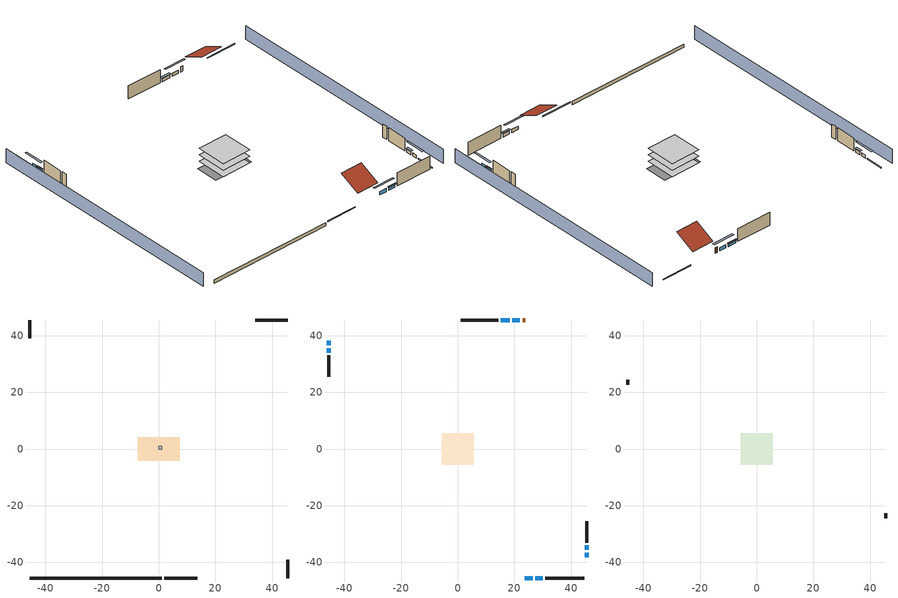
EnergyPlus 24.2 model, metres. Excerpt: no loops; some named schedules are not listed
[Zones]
crawlspace - vented
 floor foundation (Slab1 construction): -7.48,-4.16 -7.48,4.16 7.48,4.16 7.48,-4.16 z-0.91
 wall outside (RimJoist1 construction): 1.98,-45.49 13.51,-45.49 z0.3:0.61
 wall outside (RimJoist2 construction): -45.49,45.49 -45.49,39.09 z0.3:0.61
 wall outside (RimJoist3 construction): 45.49,45.49 33.97,45.49 z0.3:0.61
 wall outside (RimJoist4 construction): 45.49,-45.49 45.49,-39.09 z0.3:0.61
 wall foundation (FoundationWall1 construction): -45.49,-45.49 1.05,-45.49 z-0.91:0.3
furnace airloop ret air zone
 floor adiabatic (AdiabaticConst): 0,0 0,1 1,1 1,0 z0
 wall adiabatic (AdiabaticConst): 0,1 0,0 1,0 1,1 0,1 z0:1
 ceiling adiabatic (AdiabaticConst): 1,0 1,1 0,1 0,0 z1
conditioned space
 floor to crawlspace - vented (Floor1 construction): -5.58,-5.58 -5.58,5.58 5.58,5.58 5.58,-5.58 z0.3
 floor adiabatic (AdiabaticFloorConstruction): -5.58,-5.58 -5.58,5.58 5.58,5.58 5.58,-5.58 z2.74
 wall outside (AdiabaticWallConstruction 1): 23.77,45.49 22.85,45.49 z0.3:2.34
 wall outside (AdiabaticWallConstruction): 23.7,-45.49 26.39,-45.49 / 27.32,-45.49 30.01,-45.49 z0.3:1.52; -45.49,38.16 -45.49,36.5 / -45.49,35.57 -45.49,33.91 / 45.49,-38.16 45.49,-36.5 / 45.49,-35.57 45.49,-33.91 z0.3:1.4; 21.93,45.49 19.26,45.49 z0.3:1.49; 18.33,45.49 15.14,45.49 z0.3:1.37
 wall outside (Wall1 construction): 30.94,-45.49 44.56,-45.49 z0.3:5.18
 wall outside (Wall2 construction): -45.49,32.98 -45.49,25.41 z0.3:5.18
 wall outside (Wall3 construction): 14.22,45.49 0.98,45.49 z0.3:5.18
 wall outside (Wall4 construction): 45.49,-32.98 45.49,-25.41 z0.3:5.18
 window (WindowConstruction): 23.7,-45.49 26.39,-45.49 z0.3:1.52
 window (WindowConstruction 1): 27.32,-45.49 30.01,-45.49 z0.3:1.52
 window (WindowConstruction 2): -45.49,38.16 -45.49,36.5 z0.3:1.4
 window (WindowConstruction 3): -45.49,35.57 -45.49,33.91 z0.3:1.4
 window (WindowConstruction 4): 21.93,45.49 19.26,45.49 z0.3:1.49
 window (WindowConstruction 5): 18.33,45.49 15.15,45.49 z0.3:1.37
 window (WindowConstruction 6): 45.49,-38.16 45.49,-36.5 z0.3:1.4
 window (WindowConstruction 7): 45.49,-35.57 45.49,-33.91 z0.3:1.4
 door (Door): 23.77,45.49 22.86,45.49 z0.3:2.34
 ceiling adiabatic (AdiabaticFloorConstruction): 5.58,-5.58 5.58,5.58 -5.58,5.58 -5.58,-5.58 z2.74
attic - vented
 floor to conditioned space (Floor2 construction Reversed): -5.58,-5.58 -5.58,5.58 5.58,5.58 5.58,-5.58 z5.18
 wall outside (Wall5 construction): -45.49,24.49 -45.49,22.71 z0.3:5.18
 wall outside (Wall6 construction): 45.49,-24.49 45.49,-22.71 z0.3:5.18
 roof outside (Roof1 construction): 22.77,-45.49,5.18 22.77,-38.03,8.91 14.43,-38.03,8.91 14.43,-45.49,5.18
 roof outside (Roof2 construction): 24.7,45.49,5.18 24.7,38.03,8.91 33.04,38.03,8.91 33.04,45.49,5.18
shading: -50.06,45.49 -50.06,-45.49 / 50.06,-45.49 50.06,45.49 z0:5.18; 29.14,-45.49 20.96,-45.49 20.96,-46.1 29.14,-46.1 z4.27; 30.32,-45.49 27.02,-45.49 27.02,-46.1 30.32,-46.1 z1.83; -45.49,33.76 -45.49,40.9 -46.1,40.9 -46.1,33.76 z4.15; -45.49,33.61 -45.49,35.87 -46.1,35.87 -46.1,33.61 z1.71; 16.52,45.49 24.67,45.49 24.67,46.1 16.52,46.1 z4.24; 14.84,45.49 18.64,45.49 18.64,46.1 14.84,46.1 z1.68; 45.49,-33.76 45.49,-40.9 46.1,-40.9 46.1,-33.76 z4.15; 45.49,-33.61 45.49,-35.87 46.1,-35.87 46.1,-33.61 z1.71
[Building]
Building 1: Terrain=Suburbs
[Site:Location]
Portland Intl Arpt_OR: Latitude {deg}=45.59; Longitude {deg}=-122.6; Time Zone {hr}=-8; Elevation {m}=33; Keep Site Location Information=Yes
[Site:GroundTemperature:Shallow]
10.2558, 8.96328, 8.85977, 9.47314, 11.9355, 14.3863, 16.5111, 17.8571, 17.9714, 16.8767, 14.8061, 12.4304
[Site:WaterMainsTemperature]
Calculation Method=Schedule; Temperature Schedule=mains temperature schedule
[Material] Roughness=Rough; Thermal Absorptance=0.9
Name | Thickness {m} | Conductivity {W/m-K} | Density {kg/m3} | Specific Heat {J/kg-K} | Solar Absorptance | Visible Absorptance
asphalt or fiberglass shingles | 0.00635 | 0.162714 | 1121.4 | 1465.45 | 0.85 | 0.85
ceiling stud and cavity | 0.1397 | 0.118061 | 65.682 | 1177.47 | 0.7 | 0.7
concrete 8.0 in. | 0.2032 | 1.803125 | 2242.8 | 837.4 | 0.7 | 0.7
door material | 0.04445 | 0.0612267 | 512.64 | 1214.23 | 0.7 | 0.7
floor covering | 0.0127 | 0.0433444 | 54.468 | 1339.84 | 0.6 | 0.6
floor rigid ins; wall rigid ins | 0.512978 | 0.029427 | 32.04 | 1214.23 | 0.7 | 0.7
floor stud and cavity | 0.1397 | 0.923637 | 92.3553 | 1139.71 | 0.7 | 0.7
floor stud and cavity 1 | 0.1397 | 1.75129 | 37.0049 | 1207.88 | 0.7 | 0.7
furniture material conditioned space 1 | 0.1524 | 0.115458 | 640.8 | 1214.23 | 0.6 | 0.6
gypsum board | 0.0127 | 0.160291 | 801 | 837.4 | 0.6 | 0.6
osb sheathing 0.5 in. | 0.0127 | 0.115458 | 512.64 | 1214.23 | 0.6 | 0.6
osb sheathing 0.5 in. 1 | 0.0127 | 0.115458 | 512.64 | 1214.23 | 0.7 | 0.7
osb sheathing 0.75 in. | 0.01905 | 0.115458 | 512.64 | 1214.23 | 0.7 | 0.7
rim joist stud and cavity | 0.0508 | 0.178688 | 50.32683 | 1063.81 | 0.6 | 0.6
roof rigid ins | 0.00281632 | 0.029427 | 32.04 | 1214.23 | 0.7 | 0.7
soil 0.5 in. | 0.0127 | 1.3848 | 1842.3 | 418.7 | 0.7 | 0.7
wall stud and cavity | 0.1397 | 0.550994 | 139.0536 | 1170.24 | 0.7 | 0.7
wall stud and cavity 1 | 0.1397 | 0.727959 | 139.0536 | 1170.24 | 0.6 | 0.6
wall stud and cavity 2 | 0.0889 | 0.380278 | 52.3479 | 1209.89 | 0.7 | 0.7
wall stud and cavity 3 | 0.0889 | 0.391764 | 83.0341 | 1211.67 | 0.7 | 0.7
wood siding | 0.0254 | 0.102417 | 544.68 | 1172.36 | 0.85 | 0.85
wood siding 1; wood siding 2 | 0.0254 | 0.102417 | 544.68 | 1172.36 | 0.7 | 0.7
[Material:NoMass]
Adiabatic: Roughness=Rough; Thermal Resistance {m2-K/W}=176.1; Thermal Absorptance=0.9; Solar Absorptance=0.7; Visible Absorptance=0.7
[WindowMaterial:SimpleGlazingSystem]
WindowMaterial: U-Factor {W/m2-K}=4.31528; Solar Heat Gain Coefficient=0.67
[Construction]
AdiabaticConst: Adiabatic
AdiabaticFloorConstruction: floor stud and cavity 1, floor rigid ins, osb sheathing 0.75 in., floor covering
AdiabaticWallConstruction: wood siding 1, wall rigid ins, wall stud and cavity 2, gypsum board
AdiabaticWallConstruction 1: wood siding 2, wall rigid ins, wall stud and cavity 2, gypsum board
Door: door material
Floor1 construction: floor stud and cavity, osb sheathing 0.75 in., floor covering
Floor2 construction Reversed: gypsum board, ceiling stud and cavity
FoundationWall1 construction: concrete 8.0 in.
furniture construction conditioned space 1: furniture material conditioned space 1
PartitionWallConstruction: gypsum board, wall stud and cavity 3, gypsum board
RimJoist1 construction; RimJoist2 construction; RimJoist3 construction; RimJoist4 construction: wood siding, rim joist stud and cavity
Roof1 construction; Roof2 construction: asphalt or fiberglass shingles, roof rigid ins, osb sheathing 0.5 in.
Slab1 construction: soil 0.5 in.
Wall1 construction; Wall2 construction; Wall3 construction; Wall4 construction: wood siding, osb sheathing 0.5 in. 1, wall stud and cavity, gypsum board
Wall5 construction; Wall6 construction: wood siding, osb sheathing 0.5 in. 1, wall stud and cavity 1
WindowConstruction; WindowConstruction 1; WindowConstruction 2; WindowConstruction 3; WindowConstruction 4; WindowConstruction 5; WindowConstruction 6; WindowConstruction 7: WindowMaterial
[Zone] Multiplier=1
Name | Volume {m3} | Part of Total Floor Area
attic - vented | 103.414 | Yes
conditioned space | 606.66 | Yes
crawlspace - vented | 151.665 | Yes
furnace airloop ret air zone | 1 | No
[Space]
Name | Zone | Volume {m3} | Space Type
attic - vented 1 | attic - vented | 103.414
conditioned space 1 | conditioned space | 606.66
crawlspace - vented 1 | crawlspace - vented | 151.665
furnace airloop ret air space | furnace airloop ret air zone |  | Plenum Space Type
[ZoneInfiltration:EffectiveLeakageArea]
infil attic - vented 1: Zone or Space=attic - vented 1; Schedule=Always On Discrete; Effective Air Leakage Area {cm2}=4146.16; Stack Coefficient=0.000173426; Wind Coefficient=4.33595e-05
[ZoneMixing] Schedule=Always On Continuous; Design Flow Rate Calculation Method=Flow/Zone; Design Flow Rate {m3/s}=0
Name | Zone or Space | Source Zone or Space
whole house fan mix | attic - vented | conditioned space
furnace airloop_0 ZoneMixDZToCond mix | conditioned space | crawlspace - vented
furnace airloop_0 ZoneMixCondToDZ mix | crawlspace - vented | conditioned space
[SurfaceProperty:IncidentSolarMultiplier] Incident Solar Multiplier=1; Incident Solar Multiplier Schedule=trans schedule winter=0.85 summer=0.7
Window1; Window2; Window3; Window4; Window5; Window6; Window7; Window8
[InternalMass] Zone or ZoneList=conditioned space; Space or SpaceList=conditioned space 1
Name | Construction | Surface Area {m2}
furniture mass conditioned space 1 | furniture construction conditioned space 1 | 99.51774
partition wall mass | PartitionWallConstruction | 248.794
[Lights]
interior lighting: Zone or ZoneList or Space or SpaceList=conditioned space 1; Schedule=lighting_interior; Design Level Calculation Method=LightingLevel; Lighting Level {W}=411.352; Return Air Fraction=0; Fraction Radiant=0.6; Fraction Visible=0.2; Fraction Replaceable=1
[People]
occupants: Zone or ZoneList or Space or SpaceList=conditioned space 1; Number of People Schedule=occupants; Number of People Calculation Method=People; Number of People=2; Fraction Radiant=0.314171; Sensible Heat Fraction=0.56303; Activity Level Schedule=occupants activity schedule; Carbon Dioxide Generation Rate {m3/s-W}=0; Enable ASHRAE 55 Comfort Warnings=No; Mean Radiant Temperature Calculation Type=EnclosureAveraged
[ElectricEquipment] Zone or ZoneList or Space or SpaceList=conditioned space 1; Design Level Calculation Method=EquipmentLevel
Name | Schedule | Design Level {W} | Fraction Latent | Fraction Radiant | Fraction Lost
clothes dryer | clothes_dryer | 4668.8 | 0.015 | 0.081 | 0.85
clothes washer | clothes_washer | 270.338 | 0.03 | 0.162 | 0.7
cooking range | cooking_range | 92.3487 | 0.16 | 0.384 | 0.2
dishwasher | dishwasher | 799.287 | 0.3 | 0.18 | 0.4
fridge | fridge schedule | 45.9075 | 0 | 0.6 | 0
mech vent bath fan 0 | mech vent bath fan 0 schedule | 30 | 0 | 0 | 1
mech vent house fan | mech vent house fan schedule | 0 | 0 | 0 | 1
mech vent house fan cfis | mech vent house fan cfis schedule | 0 | 0 | 0 | 0
mech vent range fan 0 | mech vent range fan 0 schedule | 30 | 0 | 0 | 1
misc plug loads | plug_loads_other | 768.325 | 0.021 | 0.558 | 0.049
misc tv | plug_loads_tv | 1188.6 | 0 | 0.6 | 0
whole house fan | Always On Discrete | 0 | 0 | 0 | 1
[OtherEquipment] Design Level Calculation Method=EquipmentLevel
Name | Fuel Type | Zone or ZoneList or Space or SpaceList | Schedule | Design Level {W} | Fraction Latent | Fraction Radiant | Fraction Lost
clothes dryer 1 | Electricity | conditioned space 1 | clothes_dryer | 0 | 0.015 | 0.081 | 0.85
cooking range 1 | NaturalGas | conditioned space 1 | cooking_range | 2706.47 | 0.16 | 0.384 | 0.2
furnace airloop_0 SupCondToLv; furnace airloop_0 SupSensLkToCond; mech vent house fan sensible load; water heater sens | None | conditioned space 1 | Always On Discrete | 0 | 0 | 0 | 0
furnace airloop_0 SupLatLkToCond; mech vent house fan latent load; water heater lat | None | conditioned space 1 | Always On Discrete | 0 | 1 | 0 | 0
general water use latent | None | conditioned space 1 | general water use schedule | 44.1266 | 1 | 0 | 0
general water use sensible | None | conditioned space 1 | general water use schedule | -43.4886 | 0 | 0.6 | 0
water heater energy adjustment1 | Electricity | conditioned space 1 | Always On Discrete | 0.01 | 0 | 0 | 1
furnace airloop_0 RetCondToDZ; furnace airloop_0 SupCondToDZ; furnace airloop_0 SupSensLkToDZ | None | crawlspace - vented 1 | Always On Discrete | 0 | 0 | 0 | 0
furnace airloop_0 SupLatLkToDZ | None | crawlspace - vented 1 | Always On Discrete | 0 | 1 | 0 | 0
furnace airloop_0 RetCondToRP; furnace airloop_0 RetSensLkToRP | None | furnace airloop ret air space | Always On Discrete | 0 | 0 | 0 | 0
furnace airloop_0 RetLatLkToRP | None | furnace airloop ret air space | Always On Discrete | 0 | 1 | 0 | 0
[ZoneInfiltration:DesignFlowRate] Schedule=Always On Discrete
Name | Zone or ZoneList or Space or SpaceList | Design Flow Rate Calculation Method | Design Flow Rate {m3/s} | Air Changes per Hour {1/hr} | Constant Term Coefficient | Temperature Term Coefficient | Velocity Term Coefficient | Velocity Squared Term Coefficient
infil flow; natural vent flow; whole house fan flow | conditioned space 1 | Flow/Zone | 0
crawlspace_vented 1 duct leakage imbalance infil flow | crawlspace - vented 1 | Flow/Zone | 0
infil crawlspace - vented 1 | crawlspace - vented 1 | AirChanges/Hour |  | 2.6013 | 1 | 0 | 0 | 0
[SurfaceProperty:ExposedFoundationPerimeter]
Slab1: Exposed Perimeter Calculation Method=TotalExposedPerimeter; Total Exposed Perimeter {m}=46.54296
[SpaceList]
Plenum Space Type: furnace airloop ret air space
[AvailabilityManager:Scheduled]
furnace airloop Availability Manager: Schedule=Always On Discrete
[AirLoopHVAC:ReturnPlenum]
Air Loop HVAC Return Plenum 1: Zone=furnace airloop ret air zone
[WaterUse:Equipment]
dishwasher: Peak Flow Rate {m3/s}=9.45445e-06; Flow Rate Fraction Schedule=hot_water_dishwasher
[Foundation:Kiva]
Foundation Kiva 1: Initial Indoor Air Temperature {C}=8.30547; Wall Height Above Grade {m}=0.3048; Wall Depth Below Slab {m}=0.2032
[Foundation:Kiva:Settings]
Soil Conductivity {W/m-K}=1.3848; Soil Density {kg/m3}=1842.3; Soil Specific Heat {J/kg-K}=418.7; Ground Solar Absorptivity=0.9; Ground Thermal Absorptivity=0.9; Ground Surface Roughness {m}=0.03; Far-Field Width {m}=40; Deep-Ground Boundary Condition=ZeroFlux; Deep-Ground Depth {m}=40; Minimum Cell Dimension {m}=0.2; Maximum Cell Growth Coefficient=3; Simulation Timestep=Timestep
[Exterior:Lights]
exterior lighting: Schedule=exterior lighting schedule; Design Level {W}=8.97151
[EnergyManagementSystem:GlobalVariable]
furnace_airloop_0_DuctImbalLkExhFanEquivCond
furnace_airloop_0_DuctImbalLkExhFanEquivDZ
furnace_airloop_0_DuctImbalLkSupFanEquivCond
furnace_airloop_0_DuctImbalLkSupFanEquivDZ
furnace_airloop_0_DZ_T
furnace_airloop_0_DZ_W
furnace_airloop_0_RetCondToDZ
furnace_airloop_0_RetCondToRP
furnace_airloop_0_RetLatLkToRP
furnace_airloop_0_RetSensLkToRP
furnace_airloop_0_SupCondToDZ
furnace_airloop_0_SupCondToLv
furnace_airloop_0_SupLatLkToCond
furnace_airloop_0_SupLatLkToDZ
furnace_airloop_0_SupSensLkToCond
furnace_airloop_0_SupSensLkToDZ
furnace_airloop_0_ZoneMixCondToDZ
furnace_airloop_0_ZoneMixDZToCond
furnace_airloop_AH_MFR
furnace_airloop_AH_Tout
furnace_airloop_AH_VFR
furnace_airloop_AH_Wout
furnace_airloop_Fan_RTF
furnace_airloop_RA_T
furnace_airloop_Ra_W
infil_program_Qfan
infil_program_Qinf
natural_vent_program_Qnv
natural_vent_program_Qwhf
[EnergyManagementSystem:Sensor]
Name | Output:Variable or Output:Meter Index Key | Output:Variable or Output:Meter
airflow_gain | infil flow | Infiltration Sensible Heat Gain Energy
airflow_gain_1 | natural vent flow | Infiltration Sensible Heat Gain Energy
airflow_gain_2 | whole house fan flow | Infiltration Sensible Heat Gain Energy
airflow_loss | infil flow | Infiltration Sensible Heat Loss Energy
airflow_loss_1 | natural vent flow | Infiltration Sensible Heat Loss Energy
airflow_loss_2 | whole house fan flow | Infiltration Sensible Heat Loss Energy
clg_load_cond |  | Cooling:EnergyTransfer:Zone:CONDITIONED SPACE
clg_load_duct |  | Cooling:EnergyTransfer:Zone:FURNACE AIRLOOP RET AIR ZONE
clg_sp_s; clg_sp_s_1 | cooling setpoint | Schedule Value
clothes_dryer_exhaust_0_sch_s | clothes_dryer | Schedule Value
cool_season | cooling season schedule | Schedule Value
ducts_conv | furnace airloop_0 RetCondToRP | Other Equipment Convective Heating Energy
ducts_conv_1 | furnace airloop_0 RetLatLkToRP | Other Equipment Convective Heating Energy
ducts_conv_2 | furnace airloop_0 RetSensLkToRP | Other Equipment Convective Heating Energy
ducts_conv_3 | furnace airloop_0 SupCondToLv | Other Equipment Convective Heating Energy
ducts_conv_4 | furnace airloop_0 SupLatLkToCond | Other Equipment Convective Heating Energy
ducts_conv_5 | furnace airloop_0 SupSensLkToCond | Other Equipment Convective Heating Energy
ducts_rad | furnace airloop_0 RetCondToRP | Other Equipment Radiant Heating Energy
ducts_rad_1 | furnace airloop_0 RetLatLkToRP | Other Equipment Radiant Heating Energy
ducts_rad_2 | furnace airloop_0 RetSensLkToRP | Other Equipment Radiant Heating Energy
ducts_rad_3 | furnace airloop_0 SupCondToLv | Other Equipment Radiant Heating Energy
ducts_rad_4 | furnace airloop_0 SupLatLkToCond | Other Equipment Radiant Heating Energy
ducts_rad_5 | furnace airloop_0 SupSensLkToCond | Other Equipment Radiant Heating Energy
furnace_airloop_0_DZ_T_s | crawlspace - vented | Zone Air Temperature
furnace_airloop_0_DZ_W_s | crawlspace - vented | Zone Mean Air Humidity Ratio
furnace_airloop_AH_MFR_s | Node 6 | System Node Mass Flow Rate
furnace_airloop_AH_Tout_s | Node 6 | System Node Temperature
furnace_airloop_AH_VFR_s | Node 6 | System Node Current Density Volume Flow Rate
furnace_airloop_AH_Wout_s | Node 6 | System Node Humidity Ratio
furnace_airloop_RA_T_s | Node 9 | System Node Temperature
furnace_airloop_Ra_W_s | Node 9 | System Node Humidity Ratio
htg_load_cond |  | Heating:EnergyTransfer:Zone:CONDITIONED SPACE
htg_load_duct |  | Heating:EnergyTransfer:Zone:FURNACE AIRLOOP RET AIR ZONE
htg_sp_s; htg_sp_s_1 | heating setpoint | Schedule Value
ig_ee_conv | clothes dryer | Electric Equipment Convective Heating Energy
ig_ee_conv_2 | cooking range | Electric Equipment Convective Heating Energy
ig_ee_conv_3 | dishwasher | Electric Equipment Convective Heating Energy
ig_ee_conv_4 | fridge | Electric Equipment Convective Heating Energy
ig_ee_conv_5 | misc plug loads | Electric Equipment Convective Heating Energy
ig_ee_conv_6 | misc tv | Electric Equipment Convective Heating Energy
ig_ee_conv_7 | whole house fan | Electric Equipment Convective Heating Energy
ig_ee_rad | clothes dryer | Electric Equipment Radiant Heating Energy
ig_ee_rad_2 | cooking range | Electric Equipment Radiant Heating Energy
ig_ee_rad_3 | dishwasher | Electric Equipment Radiant Heating Energy
ig_ee_rad_4 | fridge | Electric Equipment Radiant Heating Energy
ig_ee_rad_5 | misc plug loads | Electric Equipment Radiant Heating Energy
ig_ee_rad_6 | misc tv | Electric Equipment Radiant Heating Energy
ig_ee_rad_7 | whole house fan | Electric Equipment Radiant Heating Energy
ig_lgt_conv | interior lighting | Lights Convective Heating Energy
ig_lgt_rad | interior lighting | Lights Radiant Heating Energy
ig_lgt_vis | interior lighting | Lights Visible Radiation Heating Energy
ig_oe_conv | clothes dryer 1 | Other Equipment Convective Heating Energy
ig_oe_conv_1 | cooking range 1 | Other Equipment Convective Heating Energy
ig_oe_conv_2 | general water use latent | Other Equipment Convective Heating Energy
ig_oe_conv_3 | general water use sensible | Other Equipment Convective Heating Energy
ig_oe_conv_4 | water heater energy adjustment1 | Other Equipment Convective Heating Energy
ig_oe_conv_5 | water heater lat | Other Equipment Convective Heating Energy
ig_oe_conv_6 | water heater sens | Other Equipment Convective Heating Energy
ig_oe_rad | clothes dryer 1 | Other Equipment Radiant Heating Energy
ig_oe_rad_1 | cooking range 1 | Other Equipment Radiant Heating Energy
ig_oe_rad_2 | general water use latent | Other Equipment Radiant Heating Energy
ig_oe_rad_3 | general water use sensible | Other Equipment Radiant Heating Energy
ig_oe_rad_4 | water heater energy adjustment1 | Other Equipment Radiant Heating Energy
ig_oe_rad_5 | water heater lat | Other Equipment Radiant Heating Energy
ig_oe_rad_6 | water heater sens | Other Equipment Radiant Heating Energy
ig_ppl_conv | occupants | People Convective Heating Energy
ig_ppl_rad | occupants | People Radiant Heating Energy
im_conv | furniture mass conditioned space 1 | Surface Inside Face Convection Heat Gain Energy
im_conv_1 | partition wall mass | Surface Inside Face Convection Heat Gain Energy
im_ig | furniture mass conditioned space 1 | Surface Inside Face Internal Gains Radiation Heat Gain Energy
im_ig_1 | partition wall mass | Surface Inside Face Internal Gains Radiation Heat Gain Energy
im_lgt | furniture mass conditioned space 1 | Surface Inside Face Lights Radiation Heat Gain Energy
im_lgt_1 | partition wall mass | Surface Inside Face Lights Radiation Heat Gain Energy
im_sol | furniture mass conditioned space 1 | Surface Inside Face Solar Radiation Heat Gain Energy
im_sol_1 | partition wall mass | Surface Inside Face Solar Radiation Heat Gain Energy
im_surf | furniture mass conditioned space 1 | Surface Inside Face Net Surface Thermal Radiation Heat Gain Energy
im_surf_1 | partition wall mass | Surface Inside Face Net Surface Thermal Radiation Heat Gain Energy
mech_vent_bath_fan_0_sch_s | mech vent bath fan 0 schedule | Schedule Value
mech_vent_range_fan_0_sch_s | mech vent range fan 0 schedule | Schedule Value
mv_conv | mech vent bath fan 0 | Electric Equipment Convective Heating Energy
mv_conv_1 | mech vent house fan | Electric Equipment Convective Heating Energy
mv_conv_2 | mech vent house fan cfis | Electric Equipment Convective Heating Energy
mv_conv_3 | mech vent range fan 0 | Electric Equipment Convective Heating Energy
mv_conv_4 | mech vent house fan latent load | Other Equipment Convective Heating Energy
mv_conv_5 | mech vent house fan sensible load | Other Equipment Convective Heating Energy
mv_rad | mech vent bath fan 0 | Electric Equipment Radiant Heating Energy
mv_rad_1 | mech vent house fan | Electric Equipment Radiant Heating Energy
mv_rad_2 | mech vent house fan cfis | Electric Equipment Radiant Heating Energy
mv_rad_3 | mech vent range fan 0 | Electric Equipment Radiant Heating Energy
mv_rad_4 | mech vent house fan latent load | Other Equipment Radiant Heating Energy
mv_rad_5 | mech vent house fan sensible load | Other Equipment Radiant Heating Energy
natural_vent_s | natural vent schedule | Schedule Value
out_pb_s |  | Site Outdoor Air Barometric Pressure
out_wt_s |  | Site Outdoor Air Humidity Ratio
site_vw_s |  | Site Wind Speed
ss_back_out | Window1 | Surface Window Shortwave from Zone Back Out Window Heat Transfer Rate
ss_back_out_1 | Window2 | Surface Window Shortwave from Zone Back Out Window Heat Transfer Rate
ss_back_out_2 | Window3 | Surface Window Shortwave from Zone Back Out Window Heat Transfer Rate
ss_back_out_3 | Window4 | Surface Window Shortwave from Zone Back Out Window Heat Transfer Rate
ss_back_out_4 | Window5 | Surface Window Shortwave from Zone Back Out Window Heat Transfer Rate
ss_back_out_5 | Window6 | Surface Window Shortwave from Zone Back Out Window Heat Transfer Rate
ss_back_out_6 | Window7 | Surface Window Shortwave from Zone Back Out Window Heat Transfer Rate
ss_back_out_7 | Window8 | Surface Window Shortwave from Zone Back Out Window Heat Transfer Rate
ss_conv | Door1 | Surface Inside Face Convection Heat Gain Energy
ss_conv_1 | Window1 | Surface Inside Face Convection Heat Gain Energy
ss_conv_2 | Window2 | Surface Inside Face Convection Heat Gain Energy
ss_conv_3 | Window3 | Surface Inside Face Convection Heat Gain Energy
ss_conv_4 | Window4 | Surface Inside Face Convection Heat Gain Energy
ss_conv_5 | Window5 | Surface Inside Face Convection Heat Gain Energy
ss_conv_6 | Window6 | Surface Inside Face Convection Heat Gain Energy
ss_conv_7 | Window7 | Surface Inside Face Convection Heat Gain Energy
ss_conv_8 | Window8 | Surface Inside Face Convection Heat Gain Energy
ss_ig | Door1 | Surface Inside Face Internal Gains Radiation Heat Gain Energy
ss_ig_1 | Window1 | Surface Inside Face Internal Gains Radiation Heat Gain Energy
ss_ig_2 | Window2 | Surface Inside Face Internal Gains Radiation Heat Gain Energy
ss_ig_3 | Window3 | Surface Inside Face Internal Gains Radiation Heat Gain Energy
ss_ig_4 | Window4 | Surface Inside Face Internal Gains Radiation Heat Gain Energy
ss_ig_5 | Window5 | Surface Inside Face Internal Gains Radiation Heat Gain Energy
ss_ig_6 | Window6 | Surface Inside Face Internal Gains Radiation Heat Gain Energy
ss_ig_7 | Window7 | Surface Inside Face Internal Gains Radiation Heat Gain Energy
ss_ig_8 | Window8 | Surface Inside Face Internal Gains Radiation Heat Gain Energy
ss_lgt | Door1 | Surface Inside Face Lights Radiation Heat Gain Energy
ss_sol | Door1 | Surface Inside Face Solar Radiation Heat Gain Energy
ss_surf | Door1 | Surface Inside Face Net Surface Thermal Radiation Heat Gain Energy
ss_surf_1 | Window1 | Surface Inside Face Net Surface Thermal Radiation Heat Gain Energy
ss_surf_2 | Window2 | Surface Inside Face Net Surface Thermal Radiation Heat Gain Energy
ss_surf_3 | Window3 | Surface Inside Face Net Surface Thermal Radiation Heat Gain Energy
ss_surf_4 | Window4 | Surface Inside Face Net Surface Thermal Radiation Heat Gain Energy
ss_surf_5 | Window5 | Surface Inside Face Net Surface Thermal Radiation Heat Gain Energy
ss_surf_6 | Window6 | Surface Inside Face Net Surface Thermal Radiation Heat Gain Energy
